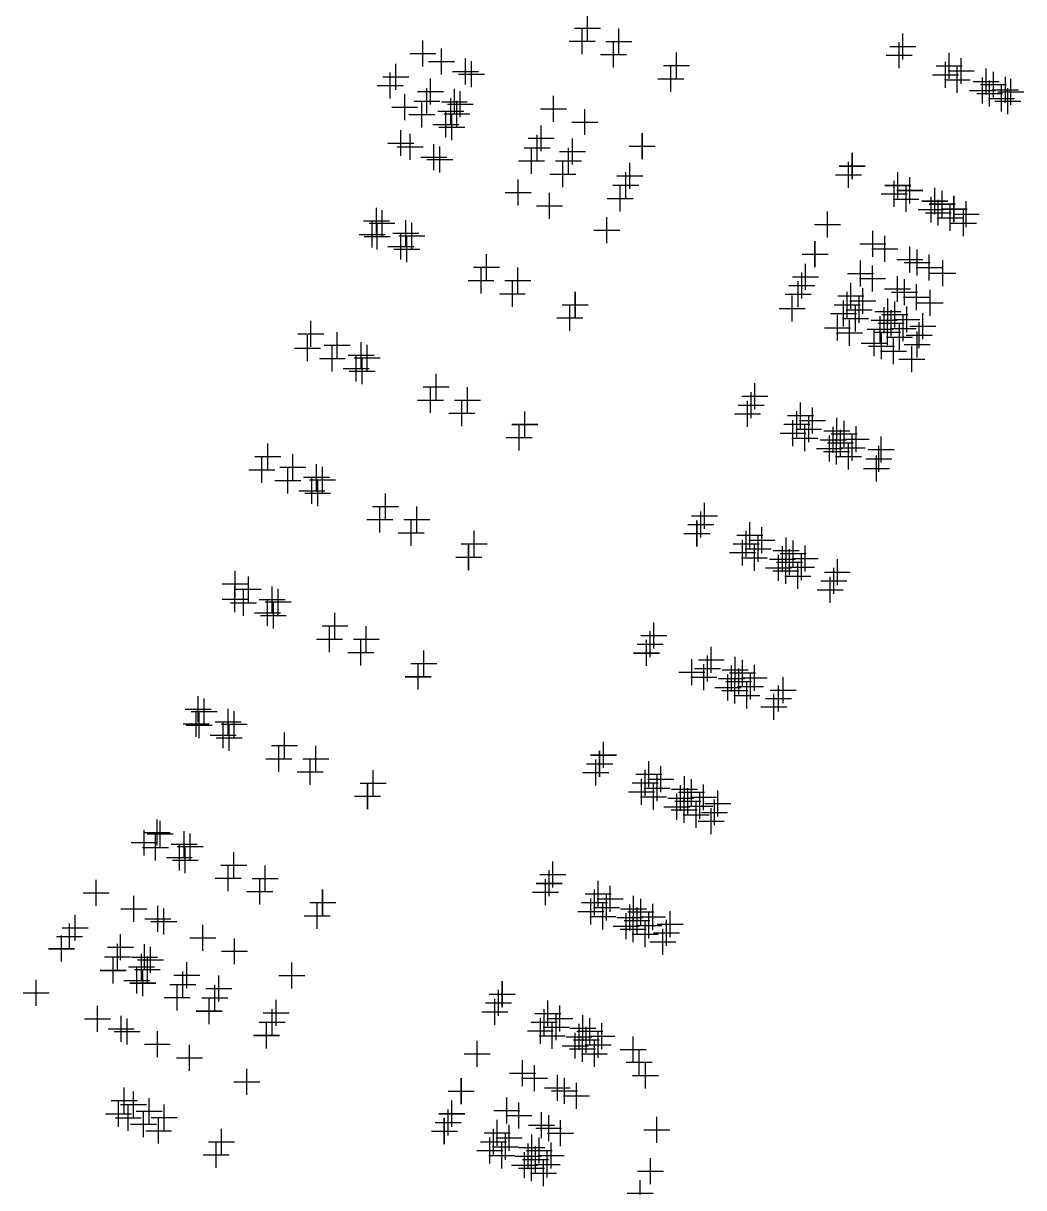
# Model space of a CAD drawing. Header units: metres. Extents: x 107442 to 107761, y 6433710 to 6434563.
# Drawn here: x 107487.7 to 107564.8, y 6433883.2 to 6433972.9 of the extents above; entities that cross this region are included whole.
import ezdxf

# ---------------------------------------------------------------- set-up
doc = ezdxf.new("R2010")
doc.units = ezdxf.units.M
doc.header["$PDMODE"] = 2
doc.header["$PDSIZE"] = 1

msp = doc.modelspace()

# ---------------------------------------------------------------- linework, layer by layer
for p in [(107531.153, 6433972.48, 101.538), (107530.724, 6433971.464, 101.567), (107533.568, 6433971.459, 102.194), (107518.457, 6433970.526, 100.102), (107555.439, 6433971.077, 102.106), (107555.44, 6433971.077, 102.105), (107555.44, 6433971.077, 102.105), (107555.441, 6433971.076, 102.105), (107555.441, 6433971.076, 102.105), (107555.442, 6433971.076, 102.105), (107555.442, 6433971.076, 102.105), (107555.443, 6433971.075, 102.105), (107555.443, 6433971.075, 102.105), (107555.444, 6433971.075, 102.106), (107555.445, 6433971.075, 101.095), (107519.898, 6433969.917, 100.493), (107519.898, 6433969.917, 100.493), (107533.139, 6433970.443, 102.222), (107555.152, 6433970.398, 102.125), (107555.153, 6433970.398, 102.124), (107555.153, 6433970.398, 102.124), (107555.154, 6433970.397, 102.124), (107555.154, 6433970.397, 102.124), (107555.155, 6433970.397, 102.124), (107555.155, 6433970.397, 102.124), (107555.156, 6433970.397, 102.124), (107555.156, 6433970.397, 102.124), (107555.157, 6433970.396, 102.124), (107555.158, 6433970.396, 101.114), (107516.381, 6433968.718, 99.863), (107521.741, 6433969.138, 99.993), (107521.741, 6433969.138, 99.993), (107522.201, 6433968.943, 99.993), (107522.201, 6433968.943, 99.993), (107537.99, 6433969.59, 101.724), (107537.992, 6433969.589, 102.314), (107537.993, 6433969.589, 102.314), (107537.993, 6433969.589, 102.314), (107537.994, 6433969.588, 102.314), (107558.719, 6433968.89, 101.028), (107559.011, 6433969.567, 101.009), (107559.932, 6433969.178, 101.984), (107515.948, 6433968.051, 99.848), (107537.56, 6433968.574, 101.752), (107537.563, 6433968.573, 102.342), (107537.564, 6433968.573, 102.342), (107537.564, 6433968.573, 102.342), (107537.565, 6433968.572, 102.342), (107559.64, 6433968.501, 102.003), (107561.871, 6433968.358, 100.931), (107562.424, 6433968.125, 100.631), (107562.424, 6433968.125, 100.631), (107519.041, 6433967.593, 100.585), (107519.041, 6433967.593, 100.585), (107561.58, 6433967.681, 100.95), (107562.132, 6433967.448, 100.65), (107562.132, 6433967.448, 100.65), (107563.053, 6433967.058, 101.15), (107563.053, 6433967.058, 101.15), (107563.345, 6433967.735, 101.131), (107563.345, 6433967.735, 101.131), (107563.757, 6433967.561, 101.355), (107517.064, 6433966.381, 100.296), (107517.064, 6433966.381, 100.296), (107518.77, 6433966.858, 100.614), (107518.77, 6433966.858, 100.614), (107520.612, 6433966.079, 100.114), (107520.612, 6433966.079, 100.114), (107520.883, 6433966.814, 100.085), (107520.883, 6433966.814, 100.085), (107521.344, 6433966.62, 100.085), (107521.344, 6433966.62, 100.085), (107528.528, 6433966.269, 101.71), (107563.529, 6433966.857, 101.408), (107518.388, 6433965.822, 100.655), (107518.388, 6433965.822, 100.655), (107518.388, 6433965.822, 100.655), (107521.073, 6433965.884, 100.114), (107521.073, 6433965.884, 100.114), (107530.943, 6433965.248, 102.366), (107520.23, 6433965.043, 100.155), (107520.23, 6433965.043, 100.155), (107520.691, 6433964.848, 100.155), (107520.691, 6433964.848, 100.155), (107516.757, 6433963.63, 100.947), (107516.757, 6433963.629, 100.947), (107517.468, 6433963.329, 100.754), (107517.468, 6433963.329, 100.754), (107517.468, 6433963.328, 100.754), (107517.468, 6433963.328, 100.754), (107527.564, 6433963.99, 101.774), (107535.364, 6433963.379, 101.896), (107535.367, 6433963.378, 102.486), (107535.368, 6433963.378, 102.486), (107535.368, 6433963.378, 102.486), (107535.369, 6433963.377, 102.486), (107519.31, 6433962.549, 100.254), (107519.31, 6433962.549, 100.254), (107519.311, 6433962.55, 100.254), (107519.311, 6433962.55, 100.254), (107527.26, 6433963.269, 101.793), (107529.98, 6433962.97, 102.429), (107519.771, 6433962.356, 100.254), (107519.771, 6433962.356, 100.254), (107519.771, 6433962.355, 100.254), (107519.771, 6433962.355, 100.254), (107526.83, 6433962.253, 101.822), (107529.675, 6433962.248, 102.449), (107551.54, 6433961.852, 102.361), (107551.541, 6433961.852, 102.361), (107551.541, 6433961.852, 102.361), (107551.542, 6433961.851, 102.361), (107551.542, 6433961.851, 102.361), (107551.543, 6433961.851, 102.361), (107551.543, 6433961.851, 102.361), (107551.544, 6433961.851, 102.361), (107551.544, 6433961.851, 102.361), (107551.545, 6433961.85, 102.361), (107551.545, 6433961.85, 101.35), (107551.546, 6433961.866, 102.361), (107551.547, 6433961.866, 102.36), (107551.547, 6433961.866, 102.36), (107551.548, 6433961.865, 102.36), (107551.548, 6433961.865, 102.36), (107551.549, 6433961.865, 102.36), (107551.549, 6433961.865, 102.36), (107551.549, 6433961.864, 102.36), (107551.549, 6433961.864, 102.36), (107551.55, 6433961.864, 102.361), (107551.551, 6433961.864, 101.35), (107529.245, 6433961.232, 102.477), (107534.401, 6433961.101, 101.959), (107534.404, 6433961.099, 102.549), (107534.405, 6433961.099, 102.549), (107534.405, 6433961.099, 102.549), (107534.406, 6433961.099, 102.549), (107551.259, 6433961.187, 102.381), (107551.26, 6433961.187, 102.38), (107551.26, 6433961.187, 102.38), (107551.261, 6433961.186, 102.38), (107551.261, 6433961.186, 102.38), (107551.262, 6433961.186, 102.38), (107551.262, 6433961.186, 102.38), (107551.263, 6433961.186, 102.38), (107551.263, 6433961.186, 102.38), (107551.263, 6433961.185, 102.38), (107551.264, 6433961.185, 101.37), (107525.796, 6433959.808, 101.889), (107525.797, 6433959.809, 101.889), (107534.096, 6433960.379, 101.979), (107534.099, 6433960.378, 102.569), (107534.1, 6433960.378, 102.569), (107534.1, 6433960.378, 102.569), (107534.101, 6433960.377, 102.569), (107555.05, 6433960.368, 101.266), (107555.056, 6433960.382, 101.266), (107555.971, 6433959.979, 102.241), (107555.977, 6433959.993, 102.241), (107533.667, 6433959.363, 102.007), (107533.669, 6433959.362, 102.597), (107533.67, 6433959.362, 102.597), (107533.67, 6433959.362, 102.597), (107533.671, 6433959.362, 102.597), (107554.765, 6433959.705, 101.286), (107555.686, 6433959.316, 102.261), (107557.91, 6433959.159, 101.189), (107557.916, 6433959.173, 101.188), (107558.463, 6433958.926, 100.889), (107558.463, 6433958.926, 100.889), (107558.469, 6433958.94, 100.888), (107558.469, 6433958.94, 100.888), (107528.212, 6433958.788, 102.545), (107528.212, 6433958.787, 102.545), (107557.625, 6433958.496, 101.208), (107558.177, 6433958.263, 100.908), (107558.177, 6433958.263, 100.908), (107559.384, 6433958.537, 101.389), (107559.384, 6433958.537, 101.389), (107559.39, 6433958.55, 101.388), (107559.39, 6433958.55, 101.388), (107560.32, 6433958.141, 101.897), (107560.323, 6433958.156, 101.895), (107514.895, 6433957.639, 101.098), (107515.309, 6433957.464, 100.986), (107515.309, 6433957.464, 100.986), (107549.635, 6433957.346, 102.493), (107549.636, 6433957.346, 102.493), (107549.636, 6433957.346, 102.493), (107549.637, 6433957.345, 102.492), (107549.637, 6433957.345, 102.492), (107549.638, 6433957.345, 102.492), (107549.638, 6433957.345, 102.492), (107549.639, 6433957.345, 102.493), (107549.639, 6433957.345, 102.493), (107549.64, 6433957.344, 102.493), (107549.641, 6433957.344, 101.483), (107559.098, 6433957.873, 101.408), (107559.098, 6433957.873, 101.408), (107560.111, 6433957.445, 101.958), (107514.553, 6433956.586, 101.128), (107514.927, 6433956.428, 101.027), (107514.927, 6433956.428, 101.027), (107517.151, 6433956.685, 100.486), (107517.151, 6433956.685, 100.486), (107517.612, 6433956.491, 100.486), (107517.612, 6433956.491, 100.486), (107532.633, 6433956.919, 102.075), (107532.633, 6433956.918, 102.075), (107532.636, 6433956.918, 102.665), (107532.636, 6433956.917, 102.665), (107532.637, 6433956.917, 102.664), (107532.637, 6433956.917, 102.664), (107532.637, 6433956.916, 102.664), (107532.637, 6433956.916, 102.665), (107532.637, 6433956.916, 102.664), (107532.638, 6433956.917, 102.665), (107516.77, 6433955.649, 100.527), (107516.77, 6433955.649, 100.527), (107517.23, 6433955.454, 100.527), (107517.23, 6433955.454, 100.527), (107553.141, 6433955.864, 101.408), (107554.062, 6433955.475, 102.386), (107548.672, 6433955.067, 102.56), (107548.673, 6433955.067, 102.559), (107548.673, 6433955.067, 102.559), (107548.674, 6433955.067, 102.559), (107548.674, 6433955.067, 102.559), (107548.675, 6433955.066, 102.559), (107548.675, 6433955.066, 102.559), (107548.676, 6433955.066, 102.559), (107548.676, 6433955.066, 102.559), (107548.677, 6433955.066, 102.56), (107548.678, 6433955.065, 101.551), (107555.99, 6433954.66, 101.339), (107556.543, 6433954.426, 101.039), (107556.543, 6433954.426, 101.039), (107523.366, 6433954.058, 102.048), (107552.178, 6433953.586, 101.481), (107557.464, 6433954.037, 101.539), (107557.464, 6433954.037, 101.539), (107558.515, 6433953.593, 102.11), (107522.937, 6433953.042, 102.076), (107525.781, 6433953.037, 102.703), (107547.652, 6433952.655, 102.63), (107547.653, 6433952.655, 102.63), (107547.653, 6433952.655, 102.63), (107547.654, 6433952.654, 102.63), (107547.654, 6433952.654, 102.63), (107547.655, 6433952.654, 102.63), (107547.655, 6433952.654, 102.63), (107547.656, 6433952.654, 102.63), (107547.656, 6433952.654, 102.63), (107547.657, 6433952.653, 102.63), (107547.658, 6433952.653, 101.622), (107547.938, 6433953.33, 102.611), (107547.939, 6433953.33, 102.61), (107547.939, 6433953.33, 102.61), (107547.94, 6433953.33, 102.61), (107547.94, 6433953.33, 102.61), (107547.94, 6433953.329, 102.61), (107547.94, 6433953.329, 102.61), (107547.941, 6433953.329, 102.61), (107547.941, 6433953.329, 102.61), (107547.942, 6433953.328, 102.61), (107547.943, 6433953.328, 101.602), (107553.099, 6433953.196, 102.461), (107525.352, 6433952.021, 102.731), (107547.365, 6433951.976, 102.653), (107547.366, 6433951.976, 102.653), (107547.366, 6433951.976, 102.653), (107547.367, 6433951.975, 102.652), (107547.367, 6433951.975, 102.652), (107547.368, 6433951.975, 102.652), (107547.368, 6433951.975, 102.652), (107547.369, 6433951.975, 102.653), (107547.369, 6433951.975, 102.653), (107547.37, 6433951.974, 102.653), (107547.371, 6433951.974, 101.645), (107551.443, 6433951.848, 101.537), (107555.02, 6433952.384, 101.417), (107555.573, 6433952.15, 101.117), (107555.573, 6433952.15, 101.117), (107556.494, 6433951.761, 101.617), (107556.494, 6433951.761, 101.617), (107530.203, 6433951.169, 102.233), (107530.205, 6433951.167, 102.823), (107530.206, 6433951.167, 102.823), (107530.206, 6433951.167, 102.823), (107530.207, 6433951.167, 102.823), (107546.904, 6433950.886, 102.69), (107546.905, 6433950.885, 102.689), (107546.905, 6433950.885, 102.689), (107546.906, 6433950.885, 102.689), (107546.906, 6433950.885, 102.689), (107546.907, 6433950.885, 102.689), (107546.907, 6433950.885, 102.689), (107546.908, 6433950.884, 102.689), (107546.908, 6433950.884, 102.689), (107546.909, 6433950.884, 102.689), (107546.91, 6433950.883, 101.682), (107551.158, 6433951.173, 101.558), (107552.079, 6433950.784, 102.539), (107552.364, 6433951.459, 102.517), (107557.55, 6433951.315, 102.19), (107529.773, 6433950.153, 102.261), (107529.776, 6433950.151, 102.851), (107529.777, 6433950.151, 102.851), (107529.777, 6433950.151, 102.851), (107529.778, 6433950.151, 102.851), (107550.871, 6433950.494, 101.583), (107551.792, 6433950.105, 102.564), (107553.994, 6433949.975, 101.5), (107554.281, 6433950.649, 101.477), (107554.834, 6433950.415, 101.177), (107554.834, 6433950.415, 101.177), (107555.755, 6433950.026, 101.677), (107555.755, 6433950.026, 101.677), (107550.41, 6433949.404, 101.622), (107551.331, 6433949.015, 102.605), (107553.705, 6433949.296, 101.526), (107554.258, 6433949.063, 101.226), (107554.258, 6433949.063, 101.226), (107554.547, 6433949.741, 101.2), (107554.547, 6433949.741, 101.2), (107555.468, 6433949.352, 101.7), (107555.468, 6433949.352, 101.7), (107556.979, 6433949.509, 102.341), (107509.827, 6433948.925, 100.805), (107509.827, 6433948.925, 100.805), (107553.241, 6433948.207, 101.568), (107555.179, 6433948.674, 101.726), (107555.179, 6433948.674, 101.726), (107556.538, 6433948.099, 102.463), (107556.7, 6433948.83, 102.369), (107509.572, 6433947.835, 100.88), (107511.861, 6433948.065, 101.357), (107511.861, 6433948.065, 101.357), (107511.861, 6433948.065, 101.357), (107513.703, 6433947.286, 100.857), (107513.703, 6433947.286, 100.857), (107553.794, 6433947.974, 101.268), (107553.794, 6433947.974, 101.268), (107554.715, 6433947.584, 101.768), (107554.715, 6433947.584, 101.768), (107511.481, 6433947.028, 101.398), (107511.481, 6433947.028, 101.398), (107514.164, 6433947.091, 100.857), (107514.164, 6433947.091, 100.857), (107556.14, 6433946.982, 102.541), (107513.323, 6433946.249, 100.898), (107513.323, 6433946.249, 100.898), (107513.784, 6433946.055, 100.898), (107513.784, 6433946.055, 100.898), (107519.473, 6433944.847, 102.298), (107519.043, 6433943.831, 102.326), (107521.888, 6433943.826, 102.954), (107544.044, 6433944.119, 102.917), (107544.045, 6433944.119, 102.916), (107544.045, 6433944.119, 102.916), (107544.046, 6433944.119, 102.916), (107544.046, 6433944.119, 102.916), (107544.047, 6433944.118, 102.916), (107544.047, 6433944.118, 102.916), (107544.048, 6433944.118, 102.916), (107544.048, 6433944.118, 102.916), (107544.049, 6433944.117, 102.916), (107544.05, 6433944.117, 101.911), (107521.458, 6433942.81, 102.981), (107543.472, 6433942.765, 102.962), (107543.473, 6433942.765, 102.961), (107543.473, 6433942.765, 102.961), (107543.474, 6433942.765, 102.961), (107543.474, 6433942.765, 102.961), (107543.475, 6433942.764, 102.961), (107543.475, 6433942.764, 102.961), (107543.476, 6433942.764, 102.961), (107543.476, 6433942.764, 102.961), (107543.477, 6433942.763, 102.961), (107543.477, 6433942.763, 101.956), (107543.759, 6433943.444, 102.939), (107543.76, 6433943.444, 102.939), (107543.76, 6433943.444, 102.939), (107543.761, 6433943.443, 102.939), (107543.761, 6433943.443, 102.939), (107543.762, 6433943.443, 102.939), (107543.762, 6433943.443, 102.939), (107543.763, 6433943.443, 102.939), (107543.763, 6433943.443, 102.939), (107543.763, 6433943.442, 102.939), (107543.764, 6433943.442, 101.934), (107526.309, 6433941.958, 102.484), (107526.312, 6433941.956, 103.073), (107526.313, 6433941.956, 103.073), (107526.313, 6433941.956, 103.073), (107526.314, 6433941.956, 103.074), (107547.265, 6433941.962, 101.892), (107547.55, 6433942.638, 101.867), (107548.471, 6433942.248, 102.854), (107525.88, 6433940.942, 102.511), (107525.882, 6433940.94, 103.101), (107525.883, 6433940.94, 103.101), (107525.883, 6433940.94, 103.101), (107525.884, 6433940.94, 103.101), (107546.978, 6433941.284, 101.916), (107547.899, 6433940.894, 102.904), (107548.186, 6433941.573, 102.879), (107550.362, 6433941.449, 101.828), (107550.915, 6433941.215, 101.528), (107550.915, 6433941.215, 101.528), (107549.786, 6433940.096, 101.88), (107550.075, 6433940.774, 101.854), (107550.628, 6433940.541, 101.554), (107550.628, 6433940.541, 101.554), (107551.549, 6433940.151, 102.054), (107551.549, 6433940.151, 102.054), (107551.836, 6433940.826, 102.028), (107551.836, 6433940.826, 102.028), (107553.77, 6433940.008, 103.078), (107506.51, 6433939.47, 101.208), (107550.339, 6433939.863, 101.58), (107550.339, 6433939.863, 101.58), (107551.26, 6433939.473, 102.08), (107551.26, 6433939.473, 102.08), (107553.589, 6433939.289, 103.161), (107506.056, 6433938.464, 101.228), (107508.428, 6433938.659, 101.729), (107508.428, 6433938.659, 101.729), (107553.407, 6433938.566, 103.245), (107508.05, 6433937.622, 101.77), (107508.05, 6433937.622, 101.77), (107510.27, 6433937.881, 101.229), (107510.27, 6433937.881, 101.229), (107510.731, 6433937.686, 101.229), (107510.731, 6433937.686, 101.229), (107509.892, 6433936.843, 101.27), (107509.892, 6433936.843, 101.27), (107510.352, 6433936.648, 101.27), (107510.352, 6433936.648, 101.27), (107515.579, 6433935.636, 102.544), (107515.15, 6433934.621, 102.572), (107517.994, 6433934.616, 103.2), (107540.151, 6433934.908, 103.222), (107540.152, 6433934.908, 103.222), (107540.152, 6433934.908, 103.222), (107540.153, 6433934.908, 103.221), (107540.153, 6433934.908, 103.221), (107540.154, 6433934.907, 103.221), (107540.154, 6433934.907, 103.222), (107540.154, 6433934.907, 103.221), (107540.154, 6433934.907, 103.222), (107540.155, 6433934.907, 103.222), (107540.156, 6433934.906, 102.219), (107539.865, 6433934.233, 103.244), (107539.866, 6433934.233, 103.244), (107539.866, 6433934.233, 103.244), (107539.867, 6433934.233, 103.244), (107539.867, 6433934.233, 103.244), (107539.868, 6433934.232, 103.244), (107539.868, 6433934.232, 103.244), (107539.869, 6433934.232, 103.244), (107539.869, 6433934.232, 103.244), (107539.87, 6433934.231, 103.244), (107539.871, 6433934.231, 102.242), (107517.565, 6433933.6, 103.227), (107539.578, 6433933.554, 103.267), (107539.579, 6433933.554, 103.266), (107539.579, 6433933.554, 103.266), (107539.58, 6433933.554, 103.266), (107539.58, 6433933.554, 103.266), (107539.581, 6433933.553, 103.266), (107539.581, 6433933.553, 103.266), (107539.582, 6433933.553, 103.266), (107539.582, 6433933.553, 103.266), (107539.583, 6433933.553, 103.266), (107539.584, 6433933.552, 102.264), (107543.656, 6433933.427, 102.197), (107544.578, 6433933.037, 103.191), (107522.416, 6433932.747, 102.73), (107522.418, 6433932.746, 103.32), (107522.419, 6433932.745, 103.32), (107522.419, 6433932.745, 103.32), (107522.42, 6433932.745, 103.32), (107543.084, 6433932.073, 102.246), (107543.371, 6433932.751, 102.222), (107544.292, 6433932.362, 103.216), (107546.444, 6433932.248, 102.178), (107546.996, 6433932.015, 101.878), (107546.996, 6433932.015, 101.878), (107521.986, 6433931.731, 102.757), (107521.989, 6433931.73, 103.347), (107521.99, 6433931.729, 103.347), (107521.99, 6433931.729, 103.347), (107521.991, 6433931.729, 103.347), (107544.005, 6433931.683, 103.24), (107546.157, 6433931.574, 102.204), (107546.709, 6433931.34, 101.904), (107546.709, 6433931.34, 101.904), (107547.918, 6433931.625, 102.378), (107547.918, 6433931.625, 102.378), (107545.868, 6433930.896, 102.229), (107546.421, 6433930.662, 101.929), (107546.421, 6433930.662, 101.929), (107547.342, 6433930.273, 102.429), (107547.342, 6433930.273, 102.429), (107547.63, 6433930.951, 102.404), (107547.63, 6433930.951, 102.404), (107550.395, 6433930.578, 103.723), (107503.991, 6433929.678, 101.823), (107505.01, 6433929.248, 102.1), (107505.01, 6433929.248, 102.1), (107550.123, 6433929.898, 103.756), (107503.98, 6433928.485, 101.964), (107506.852, 6433928.469, 101.6), (107506.852, 6433928.469, 101.6), (107549.844, 6433929.215, 103.787), (107504.633, 6433928.209, 102.141), (107504.633, 6433928.209, 102.141), (107507.312, 6433928.274, 101.6), (107507.312, 6433928.274, 101.6), (107506.475, 6433927.431, 101.641), (107506.475, 6433927.431, 101.641), (107506.936, 6433927.236, 101.641), (107506.936, 6433927.236, 101.641), (107511.686, 6433926.426, 102.787), (107536.257, 6433925.698, 103.523), (107536.258, 6433925.697, 103.523), (107536.258, 6433925.697, 103.523), (107536.259, 6433925.697, 103.523), (107536.259, 6433925.697, 103.523), (107536.26, 6433925.696, 103.523), (107536.26, 6433925.696, 103.523), (107536.261, 6433925.696, 103.523), (107536.261, 6433925.696, 103.523), (107536.262, 6433925.696, 103.523), (107536.263, 6433925.695, 102.523), (107511.256, 6433925.41, 102.814), (107514.101, 6433925.405, 103.443), (107535.972, 6433925.022, 103.545), (107535.973, 6433925.022, 103.545), (107535.973, 6433925.022, 103.545), (107535.974, 6433925.022, 103.545), (107535.974, 6433925.022, 103.545), (107535.975, 6433925.021, 103.545), (107535.975, 6433925.021, 103.545), (107535.976, 6433925.021, 103.545), (107535.976, 6433925.021, 103.545), (107535.977, 6433925.02, 103.545), (107535.977, 6433925.02, 102.546), (107513.672, 6433924.389, 103.469), (107535.685, 6433924.344, 103.567), (107535.686, 6433924.343, 103.567), (107535.686, 6433924.343, 103.567), (107535.687, 6433924.343, 103.567), (107535.687, 6433924.343, 103.567), (107535.688, 6433924.342, 103.567), (107535.688, 6433924.342, 103.567), (107535.689, 6433924.342, 103.567), (107535.689, 6433924.342, 103.567), (107535.69, 6433924.342, 103.567), (107535.691, 6433924.341, 102.568), (107518.522, 6433923.536, 102.973), (107518.525, 6433923.535, 103.562), (107518.526, 6433923.534, 103.562), (107518.526, 6433923.534, 103.562), (107518.527, 6433923.534, 103.563), (107540.399, 6433923.151, 103.548), (107540.684, 6433923.826, 103.524), (107542.526, 6433923.048, 102.524), (107518.093, 6433922.52, 102.999), (107518.096, 6433922.519, 103.589), (107518.096, 6433922.518, 103.589), (107518.096, 6433922.518, 103.589), (107518.097, 6433922.518, 103.589), (107539.191, 6433922.862, 102.571), (107540.112, 6433922.472, 103.572), (107542.239, 6433922.373, 102.549), (107542.792, 6433922.14, 102.249), (107542.792, 6433922.14, 102.249), (107543.079, 6433922.814, 102.224), (107543.079, 6433922.814, 102.224), (107544, 6433922.425, 102.724), (107544, 6433922.425, 102.724), (107541.95, 6433921.695, 102.574), (107542.503, 6433921.462, 102.274), (107542.503, 6433921.462, 102.274), (107543.713, 6433921.75, 102.749), (107543.713, 6433921.75, 102.749), (107546.222, 6433921.486, 103.93), (107543.424, 6433921.072, 102.774), (107543.424, 6433921.072, 102.774), (107545.86, 6433920.843, 103.915), (107501.154, 6433920.021, 102.349), (107501.606, 6433919.83, 102.471), (107501.606, 6433919.83, 102.471), (107545.498, 6433920.196, 103.9), (107500.994, 6433918.891, 102.448), (107500.994, 6433918.891, 102.448), (107501.231, 6433918.791, 102.512), (107501.231, 6433918.791, 102.512), (107501.231, 6433918.791, 102.512), (107503.448, 6433919.051, 101.971), (107503.448, 6433919.051, 101.971), (107503.909, 6433918.856, 101.971), (107503.909, 6433918.856, 101.971), (107503.073, 6433918.012, 102.012), (107503.073, 6433918.012, 102.012), (107503.534, 6433917.817, 102.012), (107503.534, 6433917.817, 102.012), (107507.792, 6433917.215, 103.025), (107507.363, 6433916.199, 103.052), (107510.208, 6433916.194, 103.681), (107532.078, 6433915.811, 103.843), (107532.079, 6433915.811, 103.842), (107532.079, 6433915.811, 103.842), (107532.08, 6433915.811, 103.842), (107532.08, 6433915.811, 103.842), (107532.081, 6433915.81, 103.842), (107532.081, 6433915.81, 103.842), (107532.082, 6433915.81, 103.842), (107532.082, 6433915.81, 103.842), (107532.083, 6433915.81, 103.842), (107532.084, 6433915.809, 102.846), (107532.364, 6433916.487, 103.821), (107532.365, 6433916.486, 103.82), (107532.365, 6433916.486, 103.82), (107532.366, 6433916.486, 103.82), (107532.366, 6433916.486, 103.82), (107532.367, 6433916.485, 103.82), (107532.367, 6433916.485, 103.82), (107532.368, 6433916.485, 103.82), (107532.368, 6433916.485, 103.821), (107532.368, 6433916.485, 103.82), (107532.369, 6433916.484, 102.824), (107509.778, 6433915.178, 103.707), (107531.792, 6433915.133, 103.864), (107531.792, 6433915.132, 103.864), (107531.792, 6433915.132, 103.864), (107531.793, 6433915.132, 103.863), (107531.793, 6433915.132, 103.863), (107531.794, 6433915.131, 103.863), (107531.794, 6433915.131, 103.863), (107531.795, 6433915.131, 103.864), (107531.795, 6433915.131, 103.864), (107531.796, 6433915.131, 103.864), (107531.797, 6433915.13, 102.868), (107535.87, 6433915.005, 102.846), (107514.629, 6433914.325, 103.211), (107514.632, 6433914.324, 103.801), (107514.632, 6433914.323, 103.801), (107514.632, 6433914.323, 103.801), (107514.633, 6433914.323, 103.801), (107535.584, 6433914.33, 102.869), (107536.791, 6433914.615, 103.852), (107514.199, 6433913.309, 103.237), (107514.202, 6433913.308, 103.827), (107514.203, 6433913.307, 103.827), (107514.203, 6433913.307, 103.827), (107514.204, 6433913.307, 103.827), (107535.297, 6433913.651, 102.893), (107536.218, 6433913.261, 103.9), (107536.505, 6433913.94, 103.876), (107538.322, 6433913.172, 102.89), (107538.609, 6433913.847, 102.865), (107539.162, 6433913.613, 102.565), (107539.162, 6433913.613, 102.565), (107540.083, 6433913.224, 103.065), (107540.083, 6433913.224, 103.065), (107538.033, 6433912.494, 102.915), (107538.586, 6433912.261, 102.615), (107538.586, 6433912.261, 102.615), (107538.875, 6433912.939, 102.59), (107538.875, 6433912.939, 102.59), (107539.796, 6433912.549, 103.09), (107539.796, 6433912.549, 103.09), (107541.192, 6433912.755, 103.667), (107539.507, 6433911.871, 103.115), (107539.507, 6433911.871, 103.115), (107540.675, 6433911.378, 103.749), (107540.934, 6433912.068, 103.708), (107497.979, 6433910.506, 102.908), (107498.217, 6433910.405, 102.843), (107498.217, 6433910.405, 102.843), (107496.978, 6433909.732, 103.121), (107500.059, 6433909.627, 102.343), (107500.059, 6433909.627, 102.343), (107497.851, 6433909.363, 102.884), (107497.851, 6433909.363, 102.884), (107500.52, 6433909.432, 102.343), (107500.52, 6433909.432, 102.343), (107499.693, 6433908.584, 102.384), (107499.693, 6433908.584, 102.384), (107500.154, 6433908.389, 102.384), (107500.154, 6433908.389, 102.384), (107503.899, 6433908.004, 103.26), (107503.465, 6433906.99, 103.283), (107506.314, 6433906.983, 103.915), (107528.47, 6433907.276, 104.114), (107528.471, 6433907.275, 104.114), (107528.471, 6433907.275, 104.114), (107528.472, 6433907.275, 104.113), (107528.472, 6433907.275, 104.113), (107528.473, 6433907.275, 104.113), (107528.473, 6433907.275, 104.113), (107528.474, 6433907.274, 104.114), (107528.474, 6433907.274, 104.114), (107528.475, 6433907.274, 104.114), (107528.476, 6433907.273, 103.12), (107505.885, 6433905.967, 103.939), (107527.898, 6433905.922, 104.157), (107527.899, 6433905.921, 104.157), (107527.899, 6433905.921, 104.157), (107527.9, 6433905.921, 104.156), (107527.9, 6433905.921, 104.156), (107527.901, 6433905.921, 104.156), (107527.901, 6433905.921, 104.156), (107527.902, 6433905.92, 104.157), (107527.902, 6433905.92, 104.157), (107527.903, 6433905.92, 104.157), (107527.904, 6433905.919, 103.163), (107528.185, 6433906.601, 104.136), (107528.186, 6433906.6, 104.135), (107528.186, 6433906.6, 104.135), (107528.187, 6433906.6, 104.135), (107528.187, 6433906.6, 104.135), (107528.188, 6433906.599, 104.135), (107528.188, 6433906.599, 104.135), (107528.189, 6433906.599, 104.135), (107528.189, 6433906.599, 104.135), (107528.19, 6433906.599, 104.135), (107528.191, 6433906.598, 103.142), (107493.279, 6433905.867, 103.861), (107510.735, 6433905.114, 103.445), (107510.738, 6433905.113, 104.035), (107510.739, 6433905.112, 104.035), (107510.739, 6433905.112, 104.035), (107510.74, 6433905.112, 104.036), (107531.691, 6433905.119, 103.187), (107531.976, 6433905.794, 103.164), (107532.897, 6433905.405, 104.177), (107496.196, 6433904.634, 103.07), (107496.196, 6433904.634, 103.07), (107531.404, 6433904.44, 103.21), (107532.612, 6433904.729, 104.201), (107534.693, 6433904.646, 103.202), (107535.245, 6433904.412, 102.902), (107535.245, 6433904.412, 102.902), (107498.038, 6433903.855, 102.57), (107498.038, 6433903.855, 102.57), (107498.499, 6433903.661, 102.57), (107498.499, 6433903.661, 102.57), (107510.306, 6433904.098, 103.471), (107510.309, 6433904.097, 104.061), (107510.31, 6433904.096, 104.061), (107510.31, 6433904.096, 104.061), (107510.31, 6433904.096, 104.061), (107532.325, 6433904.051, 104.224), (107534.117, 6433903.293, 103.251), (107534.405, 6433903.971, 103.227), (107534.958, 6433903.738, 102.927), (107534.958, 6433903.738, 102.927), (107535.879, 6433903.348, 103.427), (107535.879, 6433903.348, 103.427), (107536.166, 6433904.023, 103.402), (107536.166, 6433904.023, 103.402), (107537.522, 6433903.45, 104.138), (107491.226, 6433902.504, 104.218), (107491.66, 6433903.17, 104.137), (107501.498, 6433902.393, 103.384), (107534.67, 6433903.059, 102.951), (107534.67, 6433903.059, 102.951), (107535.591, 6433902.67, 103.451), (107535.591, 6433902.67, 103.451), (107537.227, 6433902.779, 104.158), (107490.615, 6433901.565, 104.332), (107490.621, 6433901.573, 104.331), (107495.167, 6433901.688, 103.185), (107495.167, 6433901.688, 103.185), (107536.946, 6433902.097, 104.187), (107494.924, 6433900.941, 103.214), (107494.924, 6433900.941, 103.214), (107497.009, 6433900.909, 102.685), (107497.009, 6433900.909, 102.685), (107497.47, 6433900.715, 102.685), (107497.47, 6433900.715, 102.685), (107503.938, 6433901.361, 104.046), (107494.582, 6433899.888, 103.255), (107494.582, 6433899.888, 103.255), (107494.585, 6433899.897, 103.255), (107494.585, 6433899.897, 103.255), (107496.766, 6433900.162, 102.714), (107496.766, 6433900.162, 102.714), (107497.227, 6433899.967, 102.714), (107497.227, 6433899.967, 102.714), (107496.424, 6433899.109, 102.755), (107496.424, 6433899.109, 102.755), (107496.427, 6433899.119, 102.755), (107496.427, 6433899.119, 102.755), (107496.884, 6433898.915, 102.755), (107496.884, 6433898.915, 102.755), (107496.887, 6433898.924, 102.755), (107496.887, 6433898.924, 102.755), (107499.964, 6433898.81, 103.457), (107500.272, 6433899.53, 103.446), (107508.359, 6433899.493, 103.587), (107508.362, 6433899.491, 104.177), (107508.363, 6433899.491, 104.176), (107508.363, 6433899.491, 104.176), (107508.364, 6433899.491, 104.177), (107488.667, 6433898.157, 104.678), (107502.725, 6433898.493, 104.112), (107524.577, 6433898.065, 104.404), (107524.578, 6433898.064, 104.403), (107524.578, 6433898.064, 104.403), (107524.579, 6433898.064, 104.403), (107524.579, 6433898.064, 104.403), (107524.58, 6433898.064, 104.403), (107524.58, 6433898.064, 104.403), (107524.581, 6433898.063, 104.403), (107524.581, 6433898.063, 104.403), (107524.582, 6433898.063, 104.403), (107524.582, 6433898.062, 103.412), (107499.53, 6433897.796, 103.473), (107499.534, 6433897.805, 103.473), (107502.421, 6433897.772, 104.124), (107524.292, 6433897.39, 104.425), (107524.292, 6433897.389, 104.424), (107524.292, 6433897.389, 104.424), (107524.293, 6433897.389, 104.424), (107524.293, 6433897.389, 104.424), (107524.294, 6433897.388, 104.424), (107524.294, 6433897.388, 104.424), (107524.295, 6433897.388, 104.424), (107524.295, 6433897.388, 104.424), (107524.296, 6433897.388, 104.425), (107524.297, 6433897.387, 103.434), (107493.375, 6433896.167, 103.4), (107493.375, 6433896.167, 103.4), (107501.991, 6433896.756, 104.141), (107501.995, 6433896.765, 104.141), (107507.147, 6433896.624, 103.658), (107507.149, 6433896.623, 104.248), (107507.15, 6433896.623, 104.248), (107507.15, 6433896.623, 104.248), (107507.151, 6433896.622, 104.248), (107524.005, 6433896.711, 104.446), (107524.006, 6433896.71, 104.445), (107524.006, 6433896.71, 104.445), (107524.006, 6433896.71, 104.445), (107524.006, 6433896.71, 104.445), (107524.007, 6433896.71, 104.445), (107524.007, 6433896.71, 104.445), (107524.008, 6433896.709, 104.445), (107524.008, 6433896.709, 104.445), (107524.009, 6433896.709, 104.446), (107524.01, 6433896.708, 103.455), (107528.083, 6433896.583, 103.478), (107529.004, 6433896.194, 104.498), (107495.217, 6433895.388, 102.9), (107495.217, 6433895.388, 102.9), (107495.678, 6433895.194, 102.9), (107495.678, 6433895.194, 102.9), (107506.842, 6433895.903, 103.672), (107506.845, 6433895.902, 104.262), (107506.846, 6433895.901, 104.262), (107506.846, 6433895.901, 104.262), (107506.846, 6433895.901, 104.262), (107527.51, 6433895.229, 103.524), (107527.797, 6433895.908, 103.501), (107528.718, 6433895.518, 104.521), (107530.777, 6433895.444, 103.535), (107531.329, 6433895.211, 103.235), (107531.329, 6433895.211, 103.235), (107506.412, 6433894.887, 103.691), (107506.415, 6433894.886, 104.281), (107506.416, 6433894.896, 103.691), (107506.416, 6433894.886, 104.281), (107506.416, 6433894.886, 104.281), (107506.417, 6433894.885, 104.281), (107506.419, 6433894.895, 104.281), (107506.42, 6433894.895, 104.281), (107506.42, 6433894.895, 104.281), (107506.421, 6433894.894, 104.281), (107528.431, 6433894.84, 104.544), (107530.49, 6433894.77, 103.559), (107531.042, 6433894.536, 103.259), (107531.042, 6433894.536, 103.259), (107532.25, 6433894.821, 103.735), (107532.25, 6433894.821, 103.735), (107497.997, 6433894.214, 103.529), (107522.63, 6433893.459, 104.547), (107522.631, 6433893.459, 104.546), (107522.631, 6433893.459, 104.546), (107522.632, 6433893.459, 104.546), (107522.632, 6433893.459, 104.546), (107522.633, 6433893.458, 104.546), (107522.633, 6433893.458, 104.546), (107522.634, 6433893.458, 104.546), (107522.634, 6433893.458, 104.546), (107522.635, 6433893.457, 104.546), (107522.636, 6433893.457, 103.557), (107530.201, 6433894.092, 103.584), (107530.754, 6433893.858, 103.284), (107530.754, 6433893.858, 103.284), (107531.675, 6433893.469, 103.784), (107531.675, 6433893.469, 103.784), (107531.963, 6433894.147, 103.759), (107531.963, 6433894.147, 103.759), (107534.661, 6433893.802, 105.044), (107500.474, 6433893.166, 104.202), (107535.12, 6433892.813, 105.473), (107526.136, 6433891.977, 103.633), (107527.057, 6433891.588, 104.656), (107535.614, 6433891.803, 105.922), (107504.895, 6433891.298, 103.759), (107504.898, 6433891.296, 104.349), (107504.899, 6433891.296, 104.348), (107504.899, 6433891.296, 104.348), (107504.9, 6433891.296, 104.349), (107528.819, 6433890.843, 103.7), (107495.451, 6433889.861, 106.905), (107495.451, 6433889.861, 106.905), (107521.418, 6433890.591, 104.635), (107521.419, 6433890.591, 104.635), (107521.419, 6433890.591, 104.635), (107521.42, 6433890.59, 104.635), (107521.42, 6433890.59, 104.635), (107521.421, 6433890.59, 104.635), (107521.421, 6433890.59, 104.635), (107521.421, 6433890.589, 104.635), (107521.421, 6433890.589, 104.635), (107521.422, 6433890.589, 104.635), (107521.423, 6433890.589, 103.646), (107529.372, 6433890.61, 103.4), (107529.372, 6433890.61, 103.4), (107530.293, 6433890.22, 103.9), (107530.293, 6433890.22, 103.9), (107496.171, 6433889.557, 103), (107496.171, 6433889.557, 103), (107496.171, 6433889.557, 103), (107496.171, 6433889.557, 103), (107496.171, 6433889.557, 103), (107496.171, 6433889.557, 103), (107496.171, 6433889.557, 103), (107497.365, 6433889.052, 103.648), (107524.923, 6433889.109, 103.73), (107495.006, 6433888.852, 106.995), (107495.739, 6433888.542, 103.016), (107495.739, 6433888.542, 103.016), (107496.934, 6433888.037, 103.665), (107498.527, 6433888.561, 104.279), (107520.398, 6433888.179, 104.71), (107520.399, 6433888.178, 104.709), (107520.399, 6433888.178, 104.709), (107520.4, 6433888.178, 104.709), (107520.4, 6433888.178, 104.709), (107520.401, 6433888.178, 104.709), (107520.401, 6433888.178, 104.709), (107520.402, 6433888.177, 104.709), (107520.402, 6433888.177, 104.709), (107520.403, 6433888.177, 104.71), (107520.404, 6433888.176, 103.722), (107520.683, 6433888.854, 104.689), (107520.684, 6433888.853, 104.689), (107520.684, 6433888.853, 104.689), (107520.685, 6433888.853, 104.688), (107520.685, 6433888.853, 104.688), (107520.686, 6433888.853, 104.688), (107520.686, 6433888.853, 104.688), (107520.687, 6433888.863, 104.689), (107520.687, 6433888.852, 104.689), (107520.687, 6433888.852, 104.689), (107520.688, 6433888.863, 104.688), (107520.688, 6433888.863, 104.688), (107520.688, 6433888.852, 104.689), (107520.689, 6433888.862, 104.688), (107520.689, 6433888.862, 104.688), (107520.689, 6433888.852, 103.701), (107520.69, 6433888.862, 104.688), (107520.69, 6433888.862, 104.688), (107520.691, 6433888.862, 104.688), (107520.691, 6433888.862, 104.688), (107520.692, 6433888.861, 104.688), (107520.693, 6433888.861, 103.7), (107525.845, 6433888.72, 104.754), (107527.6, 6433887.978, 103.802), (107498.098, 6433887.545, 104.296), (107520.111, 6433887.5, 104.731), (107520.112, 6433887.499, 104.73), (107520.112, 6433887.499, 104.73), (107520.113, 6433887.499, 104.73), (107520.113, 6433887.499, 104.73), (107520.114, 6433887.499, 104.73), (107520.114, 6433887.499, 104.73), (107520.115, 6433887.498, 104.73), (107520.115, 6433887.498, 104.73), (107520.116, 6433887.498, 104.73), (107520.117, 6433887.498, 103.743), (107524.189, 6433887.372, 103.788), (107524.193, 6433887.381, 103.788), (107528.152, 6433887.744, 103.502), (107528.152, 6433887.744, 103.502), (107529.073, 6433887.355, 104.002), (107529.073, 6433887.355, 104.002), (107536.483, 6433887.604, 107.26), (107502.948, 6433886.692, 103.845), (107502.951, 6433886.691, 104.435), (107502.952, 6433886.691, 104.435), (107502.952, 6433886.691, 104.435), (107502.953, 6433886.69, 104.435), (107523.904, 6433886.697, 103.811), (107524.825, 6433886.308, 104.837), (107525.11, 6433886.983, 104.814), (107525.114, 6433886.992, 104.814), (107526.861, 6433886.243, 103.864), (107526.865, 6433886.252, 103.863), (107502.519, 6433885.676, 103.864), (107502.522, 6433885.675, 104.454), (107502.523, 6433885.675, 104.454), (107502.523, 6433885.675, 104.454), (107502.524, 6433885.674, 104.454), (107523.617, 6433886.018, 103.833), (107524.538, 6433885.629, 104.86), (107526.574, 6433885.568, 103.888), (107527.127, 6433885.334, 103.588), (107527.127, 6433885.334, 103.588), (107527.414, 6433886.009, 103.564), (107527.414, 6433886.009, 103.564), (107527.418, 6433886.018, 103.563), (107527.418, 6433886.018, 103.563), (107528.335, 6433885.62, 104.064), (107528.335, 6433885.62, 104.064), (107528.339, 6433885.629, 104.063), (107528.339, 6433885.629, 104.063), (107526.286, 6433884.89, 103.911), (107526.838, 6433884.656, 103.611), (107526.838, 6433884.656, 103.611), (107528.048, 6433884.945, 104.088), (107528.048, 6433884.945, 104.088), (107536, 6433884.427, 107.761), (107527.759, 6433884.267, 104.111), (107527.759, 6433884.267, 104.111), (107535.199, 6433882.718, 107.789), (107535.203, 6433882.727, 107.789)]:
    msp.add_point(p)

doc.saveas('drawing.dxf')
